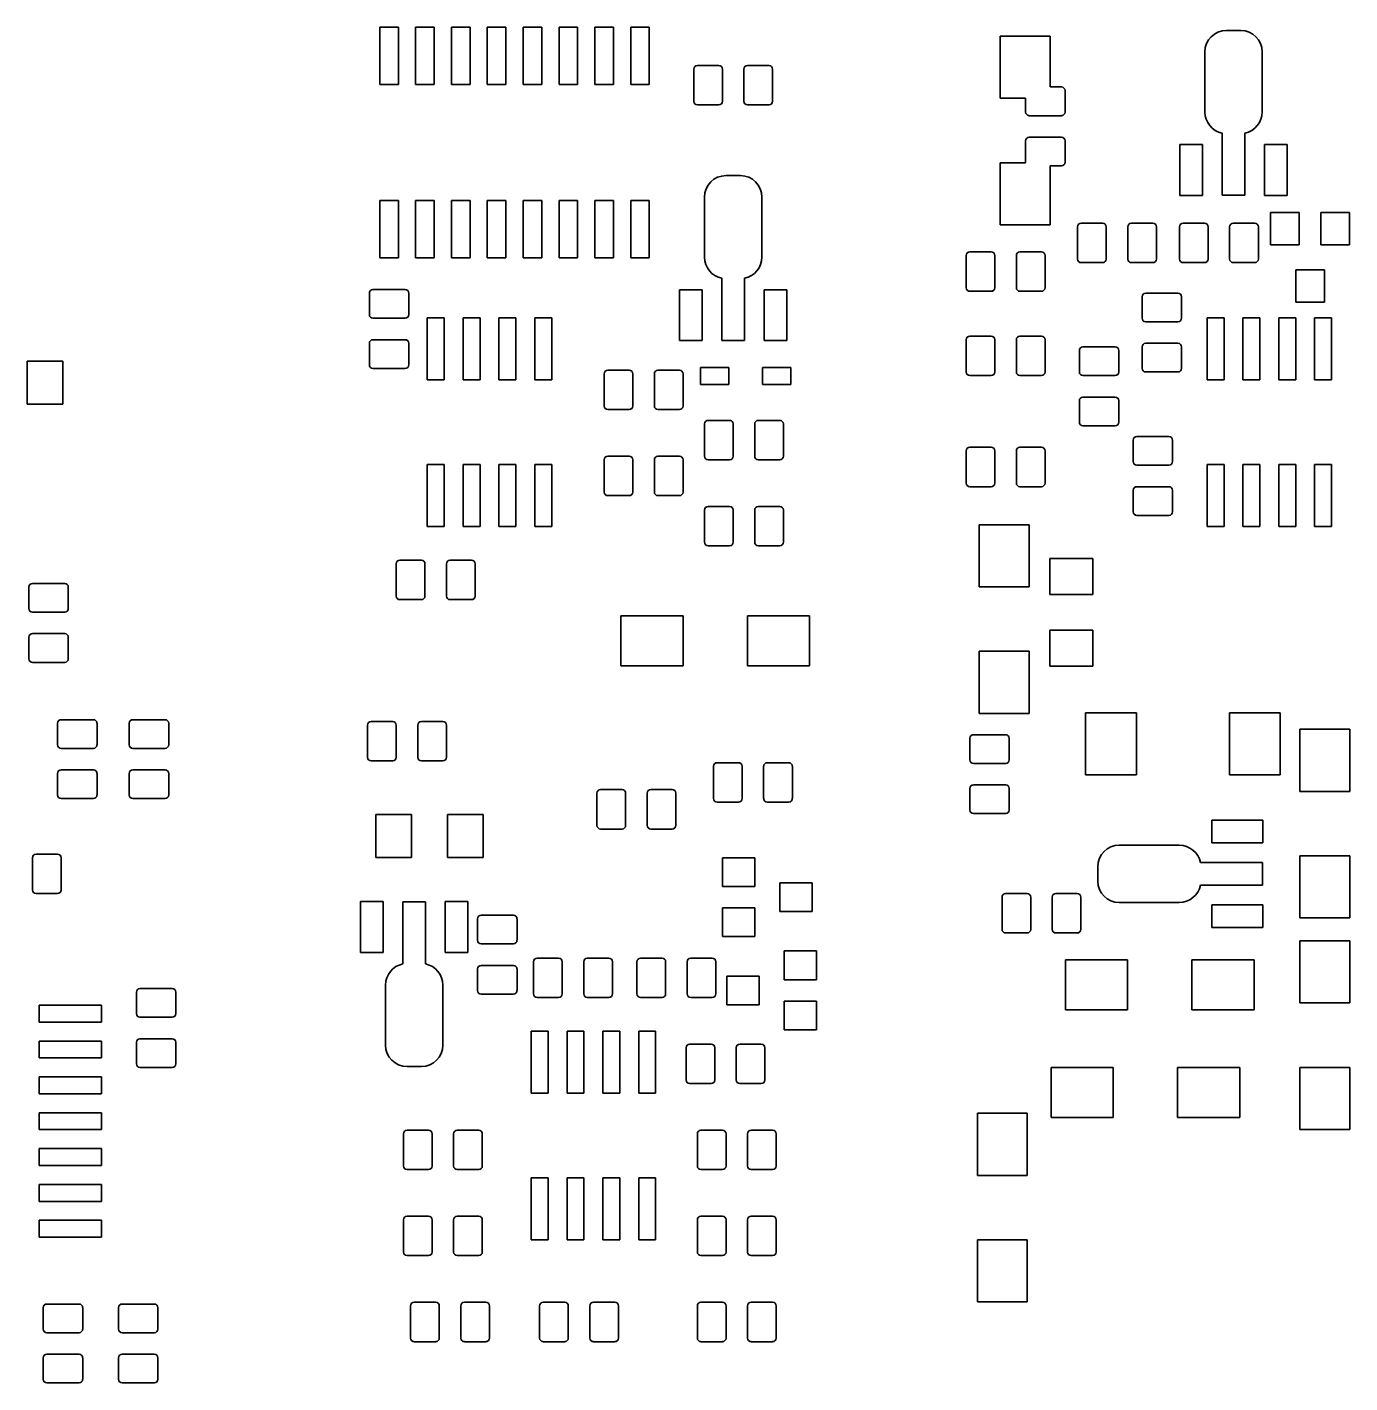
# Model space of a CAD drawing. Header units: millimetres. Extents: x -1 to 95, y 3 to 204.
# Drawn here: x 47.74 to 94.61, y 53.43 to 101.46 of the extents above; entities that cross this region are included whole.
import ezdxf

# ---------------------------------------------------------------- set-up
doc = ezdxf.new("R2010")
doc.units = ezdxf.units.MM

msp = doc.modelspace()

# ---------------------------------------------------------------- linework, layer by layer
at = {"color": 7, "linetype": 'Continuous', "lineweight": 35}
for p, q in [((60.897, 101.46), (60.237, 101.46)), ((60.237, 101.46), (60.237, 99.428)), ((60.897, 99.428), (60.897, 101.46)), ((62.167, 101.46), (61.507, 101.46)), ((61.507, 101.46), (61.507, 99.428)), ((62.167, 99.428), (62.167, 101.46)), ((63.437, 101.46), (62.777, 101.46)), ((62.777, 101.46), (62.777, 99.428)), ((63.437, 99.428), (63.437, 101.46)), ((64.707, 101.46), (64.047, 101.46)), ((64.047, 101.46), (64.047, 99.428)), ((64.707, 99.428), (64.707, 101.46)), ((65.977, 101.46), (65.317, 101.46)), ((65.317, 101.46), (65.317, 99.428)), ((65.977, 99.428), (65.977, 101.46)), ((67.247, 101.46), (66.587, 101.46)), ((66.587, 101.46), (66.587, 99.428)), ((67.247, 99.428), (67.247, 101.46)), ((68.517, 101.46), (67.857, 101.46)), ((67.857, 101.46), (67.857, 99.428)), ((68.517, 99.428), (68.517, 101.46)), ((69.787, 101.46), (69.127, 101.46)), ((69.127, 101.46), (69.127, 99.428)), ((69.787, 99.428), (69.787, 101.46)), ((83.985, 101.142), (82.215, 101.142)), ((82.215, 101.142), (82.215, 98.942)), ((83.985, 99.34), (83.985, 101.142)), ((90.742, 101.343), (90.234, 101.343)), ((89.472, 100.581), (89.472, 98.454)), ((91.504, 98.454), (91.504, 100.581)), ((71.362, 99.974), (71.362, 98.832)), ((72.251, 100.102), (71.489, 100.102)), ((72.378, 98.832), (72.378, 99.974)), ((73.14, 99.974), (73.14, 98.832)), ((74.029, 100.102), (73.267, 100.102)), ((74.156, 98.832), (74.156, 99.974)), ((60.237, 99.428), (60.897, 99.428)), ((61.507, 99.428), (62.167, 99.428)), ((62.777, 99.428), (63.437, 99.428)), ((64.047, 99.428), (64.707, 99.428)), ((65.317, 99.428), (65.977, 99.428)), ((66.587, 99.428), (67.247, 99.428)), ((67.857, 99.428), (68.517, 99.428)), ((69.127, 99.428), (69.787, 99.428)), ((84.391, 99.34), (83.985, 99.34)), ((84.519, 98.451), (84.519, 99.212)), ((71.489, 98.704), (72.251, 98.704)), ((73.267, 98.704), (74.029, 98.704)), ((82.215, 98.942), (83.121, 98.942)), ((83.121, 98.942), (83.121, 98.451)), ((83.249, 98.323), (84.391, 98.323)), ((84.391, 97.561), (83.249, 97.561)), ((90.088, 97.707), (90.088, 95.501)), ((90.888, 97.707), (90.888, 95.501)), ((83.121, 97.434), (83.121, 96.672)), ((84.519, 96.672), (84.519, 97.434)), ((89.388, 97.296), (88.588, 97.296)), ((88.588, 97.296), (88.588, 95.496)), ((89.388, 95.496), (89.388, 97.296)), ((92.386, 97.296), (91.587, 97.296)), ((91.587, 97.296), (91.587, 95.496)), ((92.386, 95.496), (92.386, 97.296)), ((83.122, 96.658), (82.215, 96.658)), ((82.215, 96.658), (82.215, 94.458)), ((83.985, 94.458), (83.985, 96.546)), ((83.985, 96.546), (84.391, 96.546)), ((73.013, 96.199), (72.505, 96.199)), ((60.897, 95.314), (60.237, 95.314)), ((60.237, 95.314), (60.237, 93.282)), ((60.897, 93.282), (60.897, 95.314)), ((62.167, 95.314), (61.507, 95.314)), ((61.507, 95.314), (61.507, 93.282)), ((62.167, 93.282), (62.167, 95.314)), ((63.437, 95.314), (62.777, 95.314)), ((62.777, 95.314), (62.777, 93.282)), ((63.437, 93.282), (63.437, 95.314)), ((64.707, 95.314), (64.047, 95.314)), ((64.047, 95.314), (64.047, 93.282)), ((64.707, 93.282), (64.707, 95.314)), ((65.977, 95.314), (65.317, 95.314)), ((65.317, 95.314), (65.317, 93.282)), ((65.977, 93.282), (65.977, 95.314)), ((67.247, 95.314), (66.587, 95.314)), ((66.587, 95.314), (66.587, 93.282)), ((67.247, 93.282), (67.247, 95.314)), ((68.517, 95.314), (67.857, 95.314)), ((67.857, 95.314), (67.857, 93.282)), ((68.517, 93.282), (68.517, 95.314)), ((69.787, 95.314), (69.127, 95.314)), ((69.127, 95.314), (69.127, 93.282)), ((69.787, 93.282), (69.787, 95.314)), ((71.743, 95.437), (71.743, 93.311)), ((73.775, 93.311), (73.775, 95.437)), ((88.588, 95.496), (89.388, 95.496)), ((90.088, 95.501), (90.888, 95.501)), ((91.587, 95.496), (92.386, 95.496)), ((92.819, 94.888), (91.803, 94.888)), ((91.803, 94.888), (91.803, 93.745)), ((92.819, 93.745), (92.819, 94.888)), ((94.597, 94.888), (93.581, 94.888)), ((93.581, 94.888), (93.581, 93.745)), ((94.597, 93.745), (94.597, 94.888)), ((82.215, 94.458), (83.985, 94.458)), ((84.963, 94.386), (84.963, 93.243)), ((85.852, 94.513), (85.09, 94.513)), ((85.979, 93.243), (85.979, 94.386)), ((86.741, 94.386), (86.741, 93.243)), ((87.63, 94.513), (86.868, 94.513)), ((87.757, 93.243), (87.757, 94.386)), ((88.573, 94.386), (88.573, 93.243)), ((89.462, 94.513), (88.7, 94.513)), ((89.589, 93.243), (89.589, 94.386)), ((90.351, 94.386), (90.351, 93.243)), ((91.24, 94.513), (90.478, 94.513)), ((91.367, 93.243), (91.367, 94.386)), ((91.803, 93.745), (92.819, 93.745)), ((93.581, 93.745), (94.597, 93.745)), ((60.237, 93.282), (60.897, 93.282)), ((61.507, 93.282), (62.167, 93.282)), ((62.777, 93.282), (63.437, 93.282)), ((64.047, 93.282), (64.707, 93.282)), ((65.317, 93.282), (65.977, 93.282)), ((66.587, 93.282), (67.247, 93.282)), ((67.857, 93.282), (68.517, 93.282)), ((69.127, 93.282), (69.787, 93.282)), ((81.014, 93.37), (81.014, 92.228)), ((81.903, 93.498), (81.141, 93.498)), ((82.03, 92.228), (82.03, 93.37)), ((82.792, 93.37), (82.792, 92.228)), ((83.681, 93.498), (82.919, 93.498)), ((83.808, 92.228), (83.808, 93.37)), ((85.09, 93.117), (85.852, 93.117)), ((86.868, 93.117), (87.63, 93.117)), ((88.7, 93.117), (89.462, 93.117)), ((90.478, 93.117), (91.24, 93.117)), ((93.708, 92.856), (92.692, 92.856)), ((92.692, 92.856), (92.692, 91.713)), ((93.708, 91.713), (93.708, 92.856)), ((72.359, 92.563), (72.359, 90.357)), ((73.159, 90.357), (73.159, 92.563)), ((59.868, 92.037), (59.868, 91.275)), ((61.138, 92.164), (59.995, 92.164)), ((61.266, 91.275), (61.266, 92.037)), ((71.66, 92.153), (70.86, 92.153)), ((70.86, 92.153), (70.86, 90.353)), ((71.66, 90.353), (71.66, 92.153)), ((74.658, 92.153), (73.858, 92.153)), ((73.858, 92.153), (73.858, 90.353)), ((74.658, 90.353), (74.658, 92.153)), ((81.141, 92.1), (81.903, 92.1)), ((82.919, 92.1), (83.681, 92.1)), ((87.249, 91.91), (87.249, 91.148)), ((88.519, 92.037), (87.376, 92.037)), ((88.646, 91.148), (88.646, 91.91)), ((92.692, 91.713), (93.708, 91.713)), ((59.995, 91.148), (61.138, 91.148)), ((62.518, 91.165), (61.918, 91.165)), ((61.918, 91.165), (61.918, 88.965)), ((62.518, 88.965), (62.518, 91.165)), ((63.788, 91.165), (63.188, 91.165)), ((63.188, 91.165), (63.188, 88.965)), ((63.788, 88.965), (63.788, 91.165)), ((65.058, 91.165), (64.458, 91.165)), ((64.458, 91.165), (64.458, 88.965)), ((65.058, 88.965), (65.058, 91.165)), ((66.328, 91.165), (65.728, 91.165)), ((65.728, 91.165), (65.728, 88.965)), ((66.328, 88.965), (66.328, 91.165)), ((87.376, 91.021), (88.519, 91.021)), ((90.153, 91.165), (89.552, 91.165)), ((89.552, 91.165), (89.552, 88.965)), ((90.153, 88.965), (90.153, 91.165)), ((91.422, 91.165), (90.823, 91.165)), ((90.823, 91.165), (90.823, 88.965)), ((91.422, 88.965), (91.422, 91.165)), ((92.692, 91.165), (92.093, 91.165)), ((92.093, 91.165), (92.093, 88.965)), ((92.692, 88.965), (92.692, 91.165)), ((93.963, 91.165), (93.362, 91.165)), ((93.362, 91.165), (93.362, 88.965)), ((93.963, 88.965), (93.963, 91.165)), ((61.138, 90.386), (59.995, 90.386)), ((70.86, 90.353), (71.66, 90.353)), ((72.359, 90.357), (73.159, 90.357)), ((73.858, 90.353), (74.658, 90.353)), ((81.014, 90.386), (81.014, 89.243)), ((81.903, 90.513), (81.141, 90.513)), ((82.03, 89.243), (82.03, 90.386)), ((82.792, 90.386), (82.792, 89.243)), ((83.681, 90.513), (82.919, 90.513)), ((83.808, 89.243), (83.808, 90.386)), ((59.868, 90.259), (59.868, 89.497)), ((61.266, 89.497), (61.266, 90.259)), ((85.026, 90.005), (85.026, 89.243)), ((86.296, 90.132), (85.153, 90.132)), ((86.424, 89.243), (86.424, 90.005)), ((87.249, 90.132), (87.249, 89.37)), ((88.519, 90.259), (87.376, 90.259)), ((88.646, 89.37), (88.646, 90.132)), ((49.01, 89.624), (47.74, 89.624)), ((47.74, 89.624), (47.74, 88.1)), ((49.01, 88.1), (49.01, 89.624)), ((59.995, 89.37), (61.138, 89.37)), ((72.6, 89.4), (71.6, 89.4)), ((71.6, 89.4), (71.6, 88.8)), ((72.6, 88.8), (72.6, 89.4)), ((74.8, 89.4), (73.8, 89.4)), ((73.8, 89.4), (73.8, 88.8)), ((74.8, 88.8), (74.8, 89.4)), ((61.918, 88.965), (62.518, 88.965)), ((63.188, 88.965), (63.788, 88.965)), ((64.458, 88.965), (65.058, 88.965)), ((65.728, 88.965), (66.328, 88.965)), ((68.187, 89.179), (68.187, 88.037)), ((69.076, 89.306), (68.314, 89.306)), ((69.203, 88.037), (69.203, 89.179)), ((69.965, 89.179), (69.965, 88.037)), ((70.854, 89.306), (70.092, 89.306)), ((70.981, 88.037), (70.981, 89.179)), ((81.141, 89.116), (81.903, 89.116)), ((82.919, 89.116), (83.681, 89.116)), ((85.153, 89.116), (86.296, 89.116)), ((87.376, 89.243), (88.519, 89.243)), ((89.552, 88.965), (90.153, 88.965)), ((90.823, 88.965), (91.422, 88.965)), ((92.093, 88.965), (92.692, 88.965)), ((93.362, 88.965), (93.963, 88.965)), ((71.6, 88.8), (72.6, 88.8)), ((73.8, 88.8), (74.8, 88.8)), ((47.74, 88.1), (49.01, 88.1)), ((68.314, 87.909), (69.076, 87.909)), ((70.092, 87.909), (70.854, 87.909)), ((85.026, 88.227), (85.026, 87.465)), ((86.296, 88.354), (85.153, 88.354)), ((86.424, 87.465), (86.424, 88.227)), ((72.632, 87.528), (71.87, 87.528)), ((74.41, 87.528), (73.648, 87.528)), ((71.743, 87.401), (71.743, 86.258)), ((72.759, 86.258), (72.759, 87.401)), ((73.521, 87.401), (73.521, 86.258)), ((74.537, 86.258), (74.537, 87.401)), ((85.153, 87.338), (86.296, 87.338)), ((88.201, 86.957), (87.058, 86.957)), ((81.903, 86.576), (81.141, 86.576)), ((83.681, 86.576), (82.919, 86.576)), ((86.931, 86.83), (86.931, 86.068)), ((88.329, 86.068), (88.329, 86.83)), ((68.187, 86.131), (68.187, 84.989)), ((69.076, 86.258), (68.314, 86.258)), ((69.203, 84.989), (69.203, 86.131)), ((69.965, 86.131), (69.965, 84.989)), ((70.854, 86.258), (70.092, 86.258)), ((70.981, 84.989), (70.981, 86.131)), ((71.87, 86.131), (72.632, 86.131)), ((73.648, 86.131), (74.41, 86.131)), ((81.014, 86.449), (81.014, 85.306)), ((82.03, 85.306), (82.03, 86.449)), ((82.792, 86.449), (82.792, 85.306)), ((83.808, 85.306), (83.808, 86.449)), ((62.518, 85.965), (61.918, 85.965)), ((61.918, 85.965), (61.918, 83.765)), ((62.518, 83.765), (62.518, 85.965)), ((63.788, 85.965), (63.188, 85.965)), ((63.188, 85.965), (63.188, 83.765)), ((63.788, 83.765), (63.788, 85.965)), ((65.058, 85.965), (64.458, 85.965)), ((64.458, 85.965), (64.458, 83.765)), ((65.058, 83.765), (65.058, 85.965)), ((66.328, 85.965), (65.728, 85.965)), ((65.728, 85.965), (65.728, 83.765)), ((66.328, 83.765), (66.328, 85.965)), ((87.058, 85.941), (88.201, 85.941)), ((90.153, 85.965), (89.552, 85.965)), ((89.552, 85.965), (89.552, 83.765)), ((90.153, 83.765), (90.153, 85.965)), ((91.422, 85.965), (90.823, 85.965)), ((90.823, 85.965), (90.823, 83.765)), ((91.422, 83.765), (91.422, 85.965)), ((92.692, 85.965), (92.093, 85.965)), ((92.093, 85.965), (92.093, 83.765)), ((92.692, 83.765), (92.692, 85.965)), ((93.963, 85.965), (93.362, 85.965)), ((93.362, 85.965), (93.362, 83.765)), ((93.963, 83.765), (93.963, 85.965)), ((81.141, 85.179), (81.903, 85.179)), ((82.919, 85.179), (83.681, 85.179)), ((86.931, 85.052), (86.931, 84.29)), ((88.201, 85.179), (87.058, 85.179)), ((88.329, 84.29), (88.329, 85.052)), ((68.314, 84.862), (69.076, 84.862)), ((70.092, 84.862), (70.854, 84.862)), ((71.743, 84.353), (71.743, 83.21)), ((72.632, 84.481), (71.87, 84.481)), ((72.759, 83.21), (72.759, 84.353)), ((73.521, 84.353), (73.521, 83.21)), ((74.41, 84.481), (73.648, 84.481)), ((74.537, 83.21), (74.537, 84.353)), ((87.058, 84.163), (88.201, 84.163)), ((61.918, 83.765), (62.518, 83.765)), ((63.188, 83.765), (63.788, 83.765)), ((64.458, 83.765), (65.058, 83.765)), ((65.728, 83.765), (66.328, 83.765)), ((83.25, 83.832), (81.48, 83.832)), ((81.48, 83.832), (81.48, 81.632)), ((83.25, 81.632), (83.25, 83.832)), ((89.552, 83.765), (90.153, 83.765)), ((90.823, 83.765), (91.422, 83.765)), ((92.093, 83.765), (92.692, 83.765)), ((93.362, 83.765), (93.963, 83.765)), ((71.87, 83.084), (72.632, 83.084)), ((73.648, 83.084), (74.41, 83.084)), ((85.507, 82.635), (83.983, 82.635)), ((83.983, 82.635), (83.983, 81.365)), ((85.507, 81.365), (85.507, 82.635)), ((60.821, 82.448), (60.821, 81.305)), ((61.71, 82.576), (60.948, 82.576)), ((61.837, 81.305), (61.837, 82.448)), ((62.599, 82.448), (62.599, 81.305)), ((63.488, 82.576), (62.726, 82.576)), ((63.615, 81.305), (63.615, 82.448)), ((49.073, 81.75), (47.931, 81.75)), ((47.803, 81.623), (47.803, 80.861)), ((49.2, 80.861), (49.2, 81.623)), ((60.948, 81.178), (61.71, 81.178)), ((62.726, 81.178), (63.488, 81.178)), ((81.48, 81.632), (83.25, 81.632)), ((83.983, 81.365), (85.507, 81.365)), ((47.931, 80.734), (49.073, 80.734)), ((70.982, 80.603), (68.782, 80.603)), ((68.782, 80.603), (68.782, 78.833)), ((70.982, 78.833), (70.982, 80.603)), ((75.466, 80.603), (73.266, 80.603)), ((73.266, 80.603), (73.266, 78.833)), ((75.466, 78.833), (75.466, 80.603)), ((47.803, 79.845), (47.803, 79.083)), ((49.073, 79.972), (47.931, 79.972)), ((49.2, 79.083), (49.2, 79.845)), ((85.507, 80.095), (83.983, 80.095)), ((83.983, 80.095), (83.983, 78.825)), ((85.507, 78.825), (85.507, 80.095)), ((83.25, 79.348), (81.48, 79.348)), ((81.48, 79.348), (81.48, 77.148)), ((83.25, 77.148), (83.25, 79.348)), ((47.931, 78.956), (49.073, 78.956)), ((68.782, 78.833), (70.982, 78.833)), ((73.266, 78.833), (75.466, 78.833)), ((83.983, 78.825), (85.507, 78.825)), ((50.089, 76.924), (48.947, 76.924)), ((52.629, 76.924), (51.486, 76.924)), ((60.694, 76.861), (59.932, 76.861)), ((62.472, 76.861), (61.71, 76.861)), ((81.48, 77.148), (83.25, 77.148)), ((87.044, 77.17), (85.244, 77.17)), ((85.244, 77.17), (85.244, 74.97)), ((87.044, 74.97), (87.044, 77.17)), ((92.144, 77.17), (90.344, 77.17)), ((90.344, 77.17), (90.344, 74.97)), ((92.144, 74.97), (92.144, 77.17)), ((48.819, 76.797), (48.819, 76.035)), ((50.217, 76.035), (50.217, 76.797)), ((51.359, 76.797), (51.359, 76.035)), ((52.757, 76.035), (52.757, 76.797)), ((59.805, 76.733), (59.805, 75.591)), ((60.821, 75.591), (60.821, 76.733)), ((61.583, 76.733), (61.583, 75.591)), ((62.599, 75.591), (62.599, 76.733)), ((82.414, 76.392), (81.271, 76.392)), ((94.611, 76.583), (92.841, 76.583)), ((92.841, 76.583), (92.841, 74.383)), ((94.611, 74.383), (94.611, 76.583)), ((48.947, 75.908), (50.089, 75.908)), ((51.486, 75.908), (52.629, 75.908)), ((81.144, 76.265), (81.144, 75.503)), ((82.541, 75.503), (82.541, 76.265)), ((59.932, 75.463), (60.694, 75.463)), ((61.71, 75.463), (62.472, 75.463)), ((48.819, 75.019), (48.819, 74.257)), ((50.089, 75.146), (48.947, 75.146)), ((50.217, 74.257), (50.217, 75.019)), ((51.359, 75.019), (51.359, 74.257)), ((52.629, 75.146), (51.486, 75.146)), ((52.757, 74.257), (52.757, 75.019)), ((72.061, 75.273), (72.061, 74.13)), ((72.949, 75.4), (72.188, 75.4)), ((73.076, 74.13), (73.076, 75.273)), ((73.838, 75.273), (73.838, 74.13)), ((74.727, 75.4), (73.966, 75.4)), ((74.855, 74.13), (74.855, 75.273)), ((81.271, 75.376), (82.414, 75.376)), ((85.244, 74.97), (87.044, 74.97)), ((90.344, 74.97), (92.144, 74.97)), ((81.144, 74.487), (81.144, 73.725)), ((82.414, 74.614), (81.271, 74.614)), ((82.541, 73.725), (82.541, 74.487)), ((48.947, 74.13), (50.089, 74.13)), ((51.486, 74.13), (52.629, 74.13)), ((67.933, 74.32), (67.933, 73.177)), ((68.822, 74.448), (68.06, 74.448)), ((68.949, 73.177), (68.949, 74.32)), ((69.711, 74.32), (69.711, 73.177)), ((70.6, 74.448), (69.838, 74.448)), ((70.727, 73.177), (70.727, 74.32)), ((72.188, 74.003), (72.949, 74.003)), ((73.966, 74.003), (74.727, 74.003)), ((92.841, 74.383), (94.611, 74.383)), ((61.365, 73.562), (60.095, 73.562)), ((60.095, 73.562), (60.095, 72.038)), ((61.365, 72.038), (61.365, 73.562)), ((63.905, 73.562), (62.635, 73.562)), ((62.635, 73.562), (62.635, 72.038)), ((63.905, 72.038), (63.905, 73.562)), ((81.271, 73.598), (82.414, 73.598)), ((68.06, 73.05), (68.822, 73.05)), ((69.838, 73.05), (70.6, 73.05)), ((91.525, 73.362), (89.725, 73.362)), ((89.725, 73.362), (89.725, 72.562)), ((91.525, 72.562), (91.525, 73.362)), ((89.725, 72.562), (91.525, 72.562)), ((48.819, 72.162), (48.057, 72.162)), ((88.567, 72.479), (86.441, 72.479)), ((94.611, 72.099), (92.841, 72.099)), ((92.841, 72.099), (92.841, 69.899)), ((94.611, 69.899), (94.611, 72.099)), ((47.931, 72.034), (47.931, 70.891)), ((48.947, 70.891), (48.947, 72.034)), ((60.095, 72.038), (61.365, 72.038)), ((62.635, 72.038), (63.905, 72.038)), ((73.521, 72.034), (72.378, 72.034)), ((72.378, 72.034), (72.378, 71.019)), ((73.521, 71.019), (73.521, 72.034)), ((85.678, 71.717), (85.678, 71.209)), ((91.52, 71.863), (89.314, 71.863)), ((91.52, 71.063), (91.52, 71.863)), ((74.41, 71.145), (74.41, 70.129)), ((75.553, 71.145), (74.41, 71.145)), ((75.553, 70.129), (75.553, 71.145)), ((48.057, 70.764), (48.819, 70.764)), ((72.378, 71.019), (73.521, 71.019)), ((82.284, 70.637), (82.284, 69.495)), ((83.173, 70.764), (82.411, 70.764)), ((83.3, 69.495), (83.3, 70.637)), ((84.062, 70.637), (84.062, 69.495)), ((84.951, 70.764), (84.189, 70.764)), ((85.078, 69.495), (85.078, 70.637)), ((89.314, 71.063), (91.52, 71.063)), ((60.357, 70.48), (59.557, 70.48)), ((59.557, 70.48), (59.557, 68.68)), ((60.357, 68.68), (60.357, 70.48)), ((61.856, 70.476), (61.056, 70.476)), ((61.056, 70.476), (61.056, 68.27)), ((61.856, 68.27), (61.856, 70.476)), ((63.355, 70.48), (62.555, 70.48)), ((62.555, 70.48), (62.555, 68.68)), ((63.355, 68.68), (63.355, 70.48)), ((72.378, 70.257), (72.378, 69.24)), ((73.521, 70.257), (72.378, 70.257)), ((73.521, 69.24), (73.521, 70.257)), ((74.41, 70.129), (75.553, 70.129)), ((86.441, 70.447), (88.567, 70.447)), ((91.525, 70.364), (89.725, 70.364)), ((89.725, 70.364), (89.725, 69.564)), ((91.525, 69.564), (91.525, 70.364)), ((63.702, 69.87), (63.702, 69.108)), ((64.971, 69.997), (63.828, 69.997)), ((65.099, 69.108), (65.099, 69.87)), ((92.841, 69.899), (94.611, 69.899)), ((72.378, 69.24), (73.521, 69.24)), ((82.411, 69.368), (83.173, 69.368)), ((84.189, 69.368), (84.951, 69.368)), ((89.725, 69.564), (91.525, 69.564)), ((63.828, 68.981), (64.971, 68.981)), ((75.71, 68.73), (74.567, 68.73)), ((74.567, 68.73), (74.567, 67.713)), ((75.71, 67.713), (75.71, 68.73)), ((94.611, 69.09), (92.841, 69.09)), ((92.841, 69.09), (92.841, 66.89)), ((94.611, 66.89), (94.611, 69.09)), ((59.557, 68.68), (60.357, 68.68)), ((62.555, 68.68), (63.355, 68.68)), ((64.971, 68.219), (63.828, 68.219)), ((65.685, 68.351), (65.685, 67.209)), ((66.574, 68.478), (65.812, 68.478)), ((66.701, 67.209), (66.701, 68.351)), ((67.463, 68.351), (67.463, 67.209)), ((68.352, 68.478), (67.59, 68.478)), ((68.479, 67.209), (68.479, 68.351)), ((69.349, 68.351), (69.349, 67.209)), ((70.238, 68.478), (69.476, 68.478)), ((70.365, 67.209), (70.365, 68.351)), ((71.127, 68.351), (71.127, 67.209)), ((72.016, 68.478), (71.254, 68.478)), ((72.143, 67.209), (72.143, 68.351)), ((84.53, 68.411), (84.53, 66.641)), ((86.73, 68.411), (84.53, 68.411)), ((86.73, 66.641), (86.73, 68.411)), ((89.014, 68.411), (89.014, 66.641)), ((91.214, 68.411), (89.014, 68.411)), ((91.214, 66.641), (91.214, 68.411)), ((63.702, 68.092), (63.702, 67.33)), ((65.099, 67.33), (65.099, 68.092)), ((73.678, 67.841), (72.535, 67.841)), ((72.535, 67.841), (72.535, 66.825)), ((73.678, 66.825), (73.678, 67.841)), ((51.614, 67.272), (51.614, 66.51)), ((52.883, 67.399), (51.74, 67.399)), ((53.011, 66.51), (53.011, 67.272)), ((60.44, 67.522), (60.44, 65.396)), ((62.472, 65.396), (62.472, 67.522)), ((74.567, 67.713), (75.71, 67.713)), ((48.17, 66.81), (48.17, 66.21)), ((50.37, 66.81), (48.17, 66.81)), ((50.37, 66.21), (50.37, 66.81)), ((63.828, 67.203), (64.971, 67.203)), ((65.812, 67.082), (66.574, 67.082)), ((67.59, 67.082), (68.352, 67.082)), ((69.476, 67.082), (70.238, 67.082)), ((71.254, 67.082), (72.016, 67.082)), ((72.535, 66.825), (73.678, 66.825)), ((74.567, 66.951), (74.567, 65.936)), ((75.71, 66.951), (74.567, 66.951)), ((75.71, 65.936), (75.71, 66.951)), ((92.841, 66.89), (94.611, 66.89)), ((51.74, 66.383), (52.883, 66.383)), ((84.53, 66.641), (86.73, 66.641)), ((89.014, 66.641), (91.214, 66.641)), ((48.17, 66.21), (50.37, 66.21)), ((66.201, 65.892), (65.601, 65.892)), ((65.601, 65.892), (65.601, 63.692)), ((66.201, 63.692), (66.201, 65.892)), ((67.471, 65.892), (66.871, 65.892)), ((66.871, 65.892), (66.871, 63.692)), ((67.471, 63.692), (67.471, 65.892)), ((68.741, 65.892), (68.141, 65.892)), ((68.141, 65.892), (68.141, 63.692)), ((68.741, 63.692), (68.741, 65.892)), ((70.011, 65.892), (69.411, 65.892)), ((69.411, 65.892), (69.411, 63.692)), ((70.011, 63.692), (70.011, 65.892)), ((74.567, 65.936), (75.71, 65.936)), ((48.17, 65.54), (48.17, 64.94)), ((50.37, 65.54), (48.17, 65.54)), ((50.37, 64.94), (50.37, 65.54)), ((51.614, 65.494), (51.614, 64.732)), ((52.883, 65.621), (51.74, 65.621)), ((53.011, 64.732), (53.011, 65.494)), ((71.978, 65.43), (71.216, 65.43)), ((73.756, 65.43), (72.994, 65.43)), ((48.17, 64.94), (50.37, 64.94)), ((71.089, 65.303), (71.089, 64.16)), ((72.105, 64.16), (72.105, 65.303)), ((72.867, 65.303), (72.867, 64.16)), ((73.883, 64.16), (73.883, 65.303)), ((51.74, 64.605), (52.883, 64.605)), ((61.202, 64.634), (61.71, 64.634)), ((84.022, 64.601), (84.022, 62.831)), ((86.222, 64.601), (84.022, 64.601)), ((86.222, 62.831), (86.222, 64.601)), ((88.506, 64.601), (88.506, 62.831)), ((90.706, 64.601), (88.506, 64.601)), ((90.706, 62.831), (90.706, 64.601)), ((94.611, 64.606), (92.841, 64.606)), ((92.841, 64.606), (92.841, 62.406)), ((94.611, 62.406), (94.611, 64.606)), ((48.17, 64.27), (48.17, 63.67)), ((50.37, 64.27), (48.17, 64.27)), ((50.37, 63.67), (50.37, 64.27)), ((71.216, 64.034), (71.978, 64.034)), ((72.994, 64.034), (73.756, 64.034)), ((48.17, 63.67), (50.37, 63.67)), ((65.601, 63.692), (66.201, 63.692)), ((66.871, 63.692), (67.471, 63.692)), ((68.141, 63.692), (68.741, 63.692)), ((69.411, 63.692), (70.011, 63.692)), ((48.17, 63), (48.17, 62.4)), ((50.37, 63), (48.17, 63)), ((50.37, 62.4), (50.37, 63)), ((83.181, 62.982), (81.411, 62.982)), ((81.411, 62.982), (81.411, 60.782)), ((83.181, 60.782), (83.181, 62.982)), ((84.022, 62.831), (86.222, 62.831)), ((88.506, 62.831), (90.706, 62.831)), ((48.17, 62.4), (50.37, 62.4)), ((61.075, 62.255), (61.075, 61.112)), ((61.964, 62.383), (61.202, 62.383)), ((62.091, 61.112), (62.091, 62.255)), ((62.853, 62.255), (62.853, 61.112)), ((63.742, 62.383), (62.98, 62.383)), ((63.869, 61.112), (63.869, 62.255)), ((71.489, 62.255), (71.489, 61.112)), ((72.378, 62.383), (71.616, 62.383)), ((72.505, 61.112), (72.505, 62.255)), ((73.267, 62.255), (73.267, 61.112)), ((74.156, 62.383), (73.394, 62.383)), ((74.283, 61.112), (74.283, 62.255)), ((92.841, 62.406), (94.611, 62.406)), ((48.17, 61.73), (48.17, 61.13)), ((50.37, 61.73), (48.17, 61.73)), ((50.37, 61.13), (50.37, 61.73)), ((48.17, 61.13), (50.37, 61.13)), ((61.202, 60.986), (61.964, 60.986)), ((62.98, 60.986), (63.742, 60.986)), ((66.201, 60.692), (65.601, 60.692)), ((65.601, 60.692), (65.601, 58.492)), ((66.201, 58.492), (66.201, 60.692)), ((67.471, 60.692), (66.871, 60.692)), ((66.871, 60.692), (66.871, 58.492)), ((67.471, 58.492), (67.471, 60.692)), ((68.741, 60.692), (68.141, 60.692)), ((68.141, 60.692), (68.141, 58.492)), ((68.741, 58.492), (68.741, 60.692)), ((70.011, 60.692), (69.411, 60.692)), ((69.411, 60.692), (69.411, 58.492)), ((70.011, 58.492), (70.011, 60.692)), ((71.616, 60.986), (72.378, 60.986)), ((73.394, 60.986), (74.156, 60.986)), ((81.411, 60.782), (83.181, 60.782)), ((48.17, 60.46), (48.17, 59.86)), ((50.37, 60.46), (48.17, 60.46)), ((50.37, 59.86), (50.37, 60.46)), ((48.17, 59.86), (50.37, 59.86)), ((48.17, 59.19), (48.17, 58.59)), ((50.37, 59.19), (48.17, 59.19)), ((50.37, 58.59), (50.37, 59.19)), ((61.075, 59.207), (61.075, 58.065)), ((61.964, 59.334), (61.202, 59.334)), ((62.091, 58.065), (62.091, 59.207)), ((62.853, 59.207), (62.853, 58.065)), ((63.742, 59.334), (62.98, 59.334)), ((63.869, 58.065), (63.869, 59.207)), ((71.489, 59.207), (71.489, 58.065)), ((72.378, 59.334), (71.616, 59.334)), ((72.505, 58.065), (72.505, 59.207)), ((73.267, 59.207), (73.267, 58.065)), ((74.156, 59.334), (73.394, 59.334)), ((74.283, 58.065), (74.283, 59.207)), ((48.17, 58.59), (50.37, 58.59)), ((65.601, 58.492), (66.201, 58.492)), ((66.871, 58.492), (67.471, 58.492)), ((68.141, 58.492), (68.741, 58.492)), ((69.411, 58.492), (70.011, 58.492)), ((83.181, 58.498), (81.411, 58.498)), ((81.411, 58.498), (81.411, 56.298)), ((83.181, 56.298), (83.181, 58.498)), ((61.202, 57.938), (61.964, 57.938)), ((62.98, 57.938), (63.742, 57.938)), ((71.616, 57.938), (72.378, 57.938)), ((73.394, 57.938), (74.156, 57.938)), ((49.581, 56.223), (48.438, 56.223)), ((52.248, 56.223), (51.105, 56.223)), ((62.218, 56.286), (61.456, 56.286)), ((63.996, 56.286), (63.234, 56.286)), ((66.79, 56.286), (66.028, 56.286)), ((68.568, 56.286), (67.806, 56.286)), ((72.378, 56.286), (71.616, 56.286)), ((74.156, 56.286), (73.394, 56.286)), ((81.411, 56.298), (83.181, 56.298)), ((48.312, 56.096), (48.312, 55.334)), ((49.709, 55.334), (49.709, 56.096)), ((50.978, 56.096), (50.978, 55.334)), ((52.376, 55.334), (52.376, 56.096)), ((61.329, 56.159), (61.329, 55.017)), ((62.345, 55.017), (62.345, 56.159)), ((63.107, 56.159), (63.107, 55.017)), ((64.123, 55.017), (64.123, 56.159)), ((65.901, 56.159), (65.901, 55.017)), ((66.917, 55.017), (66.917, 56.159)), ((67.679, 56.159), (67.679, 55.017)), ((68.695, 55.017), (68.695, 56.159)), ((71.489, 56.159), (71.489, 55.017)), ((72.505, 55.017), (72.505, 56.159)), ((73.267, 56.159), (73.267, 55.017)), ((74.283, 55.017), (74.283, 56.159)), ((48.438, 55.207), (49.581, 55.207)), ((51.105, 55.207), (52.248, 55.207)), ((61.456, 54.889), (62.218, 54.889)), ((63.234, 54.889), (63.996, 54.889)), ((66.028, 54.889), (66.79, 54.889)), ((67.806, 54.889), (68.568, 54.889)), ((71.616, 54.889), (72.378, 54.889)), ((73.394, 54.889), (74.156, 54.889)), ((48.312, 54.318), (48.312, 53.556)), ((49.581, 54.445), (48.438, 54.445)), ((49.709, 53.556), (49.709, 54.318)), ((50.978, 54.318), (50.978, 53.556)), ((52.248, 54.445), (51.105, 54.445)), ((52.376, 53.556), (52.376, 54.318)), ((48.438, 53.429), (49.581, 53.429)), ((51.105, 53.429), (52.248, 53.429))]:
    msp.add_line(p, q, dxfattribs=at)
for centre, radius, start, end in [((90.234, 100.58), 0.762, 90.0013, 179.9987), ((90.741, 100.58), 0.762, 0.0013, 89.9987), ((71.489, 99.974), 0.127, 90.0013, 179.9987), ((72.251, 99.974), 0.127, 0.0013, 89.9987), ((73.267, 99.974), 0.127, 90.0013, 179.9987), ((74.029, 99.974), 0.127, 0.0013, 89.9987), ((84.391, 99.212), 0.127, 0.0013, 89.9987), ((71.489, 98.832), 0.127, 180.0013, 269.9987), ((72.251, 98.832), 0.127, 270.0013, 0), ((73.267, 98.832), 0.127, 180.0013, 269.9987), ((74.029, 98.832), 0.127, 270.0013, 0), ((83.249, 98.451), 0.127, 180.0013, 270), ((84.391, 98.451), 0.127, 270.0013, 359.9987), ((90.234, 98.455), 0.762, 180.0013, 258.9527), ((90.741, 98.455), 0.762, 281.0473, 359.9987), ((83.249, 97.434), 0.127, 90.0013, 179.9987), ((84.391, 97.434), 0.127, 0.0013, 89.9987), ((83.249, 96.672), 0.127, 180.0013, 186.5571), ((84.391, 96.672), 0.127, 270.0013, 359.9987), ((72.505, 95.437), 0.762, 90.0013, 179.9987), ((73.013, 95.437), 0.762, 0.0013, 89.9987), ((85.09, 94.386), 0.127, 90.0013, 180), ((85.852, 94.386), 0.127, 0.0013, 89.9987), ((86.868, 94.386), 0.127, 90.0013, 180), ((87.63, 94.386), 0.127, 0.0013, 89.9987), ((88.7, 94.386), 0.127, 90.0013, 180), ((89.462, 94.386), 0.127, 0.0013, 89.9987), ((90.478, 94.386), 0.127, 90.0013, 180), ((91.24, 94.386), 0.127, 0.0013, 89.9987), ((72.505, 93.311), 0.762, 180.0013, 258.9527), ((73.013, 93.311), 0.762, 281.0473, 359.9987), ((81.141, 93.37), 0.127, 90.0013, 179.9987), ((81.903, 93.37), 0.127, 0.0013, 89.9987), ((82.919, 93.37), 0.127, 90.0013, 179.9987), ((83.681, 93.37), 0.127, 0.0013, 89.9987), ((85.09, 93.243), 0.127, 180.0013, 269.9987), ((85.852, 93.243), 0.127, 270.0013, 359.9987), ((86.868, 93.243), 0.127, 180.0013, 269.9987), ((87.63, 93.243), 0.127, 270.0013, 359.9987), ((88.7, 93.243), 0.127, 180.0013, 269.9987), ((89.462, 93.243), 0.127, 270.0013, 359.9987), ((90.478, 93.243), 0.127, 180.0013, 269.9987), ((91.24, 93.243), 0.127, 270.0013, 359.9987), ((81.141, 92.228), 0.127, 180.0013, 269.9987), ((81.903, 92.228), 0.127, 270.0013, 0), ((82.919, 92.228), 0.127, 180.0013, 269.9987), ((83.681, 92.228), 0.127, 270.0013, 0), ((59.995, 92.037), 0.127, 90.0013, 179.9987), ((61.138, 92.037), 0.127, 0.0013, 89.9987), ((87.376, 91.91), 0.127, 90.0013, 179.9987), ((88.519, 91.91), 0.127, 0.0013, 89.9987), ((59.995, 91.275), 0.127, 180.0013, 270), ((61.138, 91.275), 0.127, 270.0013, 359.9987), ((87.376, 91.148), 0.127, 180.0013, 270), ((88.519, 91.148), 0.127, 270.0013, 359.9987), ((59.995, 90.259), 0.127, 90.0013, 179.9987), ((61.138, 90.259), 0.127, 0.0013, 89.9987), ((81.141, 90.386), 0.127, 90.0013, 179.9987), ((81.903, 90.386), 0.127, 0.0013, 89.9987), ((82.919, 90.386), 0.127, 90.0013, 179.9987), ((83.681, 90.386), 0.127, 0.0013, 89.9987), ((85.153, 90.005), 0.127, 90.0013, 179.9987), ((86.296, 90.005), 0.127, 0.0013, 89.9987), ((87.376, 90.132), 0.127, 90.0013, 179.9987), ((88.519, 90.132), 0.127, 0.0013, 89.9987), ((59.995, 89.497), 0.127, 180.0013, 270), ((61.138, 89.497), 0.127, 270.0013, 359.9987), ((87.376, 89.37), 0.127, 180.0013, 270), ((88.519, 89.37), 0.127, 270.0013, 359.9987), ((68.314, 89.179), 0.127, 90.0013, 180), ((69.076, 89.179), 0.127, 0.0013, 89.9987), ((70.092, 89.179), 0.127, 90.0013, 180), ((70.854, 89.179), 0.127, 0.0013, 89.9987), ((81.141, 89.243), 0.127, 180.0013, 269.9987), ((81.903, 89.243), 0.127, 270.0013, 0), ((82.919, 89.243), 0.127, 180.0013, 269.9987), ((83.681, 89.243), 0.127, 270.0013, 0), ((85.153, 89.243), 0.127, 180.0013, 270), ((86.296, 89.243), 0.127, 270.0013, 359.9987), ((68.314, 88.037), 0.127, 180.0013, 269.9987), ((69.076, 88.037), 0.127, 270.0013, 359.9987), ((70.092, 88.037), 0.127, 180.0013, 269.9987), ((70.854, 88.037), 0.127, 270.0013, 359.9987), ((85.153, 88.227), 0.127, 90.0013, 179.9987), ((86.296, 88.227), 0.127, 0.0013, 89.9987), ((71.87, 87.401), 0.127, 90.0013, 180), ((72.632, 87.401), 0.127, 0.0013, 89.9987), ((73.648, 87.401), 0.127, 90.0013, 180), ((74.41, 87.401), 0.127, 0.0013, 89.9987), ((85.153, 87.465), 0.127, 180.0013, 270), ((86.296, 87.465), 0.127, 270.0013, 359.9987), ((87.058, 86.83), 0.127, 90.0013, 179.9987), ((88.201, 86.83), 0.127, 0.0013, 90), ((81.141, 86.449), 0.127, 90.0013, 179.9987), ((81.903, 86.449), 0.127, 0.0013, 89.9987), ((82.919, 86.449), 0.127, 90.0013, 179.9987), ((83.681, 86.449), 0.127, 0.0013, 89.9987), ((68.314, 86.131), 0.127, 90.0013, 179.9987), ((69.076, 86.131), 0.127, 0.0013, 89.9987), ((70.092, 86.131), 0.127, 90.0013, 179.9987), ((70.854, 86.131), 0.127, 0.0013, 89.9987), ((71.87, 86.258), 0.127, 180.0013, 269.9987), ((72.632, 86.258), 0.127, 270.0013, 359.9987), ((73.648, 86.258), 0.127, 180.0013, 269.9987), ((74.41, 86.258), 0.127, 270.0013, 359.9987), ((87.058, 86.068), 0.127, 180.0013, 269.9987), ((88.201, 86.068), 0.127, 270.0013, 359.9987), ((81.141, 85.306), 0.127, 180.0013, 269.9987), ((81.903, 85.306), 0.127, 270.0013, 0), ((82.919, 85.306), 0.127, 180.0013, 269.9987), ((83.681, 85.306), 0.127, 270.0013, 0), ((87.058, 85.052), 0.127, 90.0013, 179.9987), ((88.201, 85.052), 0.127, 0.0013, 90), ((68.314, 84.989), 0.127, 180.0013, 269.9987), ((69.076, 84.989), 0.127, 270.0013, 0), ((70.092, 84.989), 0.127, 180.0013, 269.9987), ((70.854, 84.989), 0.127, 270.0013, 0), ((71.87, 84.353), 0.127, 90.0013, 179.9987), ((72.632, 84.353), 0.127, 0.0013, 89.9987), ((73.648, 84.353), 0.127, 90.0013, 179.9987), ((74.41, 84.353), 0.127, 0.0013, 89.9987), ((87.058, 84.29), 0.127, 180.0013, 269.9987), ((88.201, 84.29), 0.127, 270.0013, 359.9987), ((71.87, 83.21), 0.127, 180.0013, 269.9987), ((72.632, 83.21), 0.127, 270.0013, 0), ((73.648, 83.21), 0.127, 180.0013, 269.9987), ((74.41, 83.21), 0.127, 270.0013, 0), ((60.948, 82.448), 0.127, 90.0013, 180), ((61.71, 82.448), 0.127, 0.0013, 89.9987), ((62.726, 82.448), 0.127, 90.0013, 180), ((63.488, 82.448), 0.127, 0.0013, 89.9987), ((47.931, 81.623), 0.127, 90.0013, 179.9987), ((49.073, 81.623), 0.127, 0.0013, 90), ((60.948, 81.305), 0.127, 180.0013, 269.9987), ((61.71, 81.305), 0.127, 270.0013, 359.9987), ((62.726, 81.305), 0.127, 180.0013, 269.9987), ((63.488, 81.305), 0.127, 270.0013, 359.9987), ((47.931, 80.861), 0.127, 180.0013, 269.9987), ((49.073, 80.861), 0.127, 270.0013, 359.9987), ((47.931, 79.845), 0.127, 90.0013, 179.9987), ((49.073, 79.845), 0.127, 0.0013, 90), ((47.931, 79.083), 0.127, 180.0013, 269.9987), ((49.073, 79.083), 0.127, 270.0013, 359.9987), ((48.947, 76.797), 0.127, 90.0013, 179.9987), ((50.089, 76.797), 0.127, 0.0013, 89.9987), ((51.486, 76.797), 0.127, 90.0013, 179.9987), ((52.629, 76.797), 0.127, 0.0013, 89.9987), ((59.932, 76.733), 0.127, 90.0013, 179.9987), ((60.694, 76.733), 0.127, 0.0013, 89.9987), ((61.71, 76.733), 0.127, 90.0013, 179.9987), ((62.472, 76.733), 0.127, 0.0013, 89.9987), ((81.271, 76.265), 0.127, 90.0013, 179.9987), ((82.414, 76.265), 0.127, 0.0013, 89.9987), ((48.947, 76.035), 0.127, 180.0013, 270), ((50.089, 76.035), 0.127, 270.0013, 359.9987), ((51.486, 76.035), 0.127, 180.0013, 270), ((52.629, 76.035), 0.127, 270.0013, 359.9987), ((59.932, 75.591), 0.127, 180.0013, 269.9987), ((60.694, 75.591), 0.127, 270.0013, 0), ((61.71, 75.591), 0.127, 180.0013, 269.9987), ((62.472, 75.591), 0.127, 270.0013, 0), ((81.271, 75.503), 0.127, 180.0013, 270), ((82.414, 75.503), 0.127, 270.0013, 359.9987), ((48.947, 75.019), 0.127, 90.0013, 179.9987), ((50.089, 75.019), 0.127, 0.0013, 89.9987), ((51.486, 75.019), 0.127, 90.0013, 179.9987), ((52.629, 75.019), 0.127, 0.0013, 89.9987), ((72.188, 75.273), 0.127, 90.0013, 179.9987), ((72.949, 75.273), 0.127, 0.0013, 89.9987), ((73.966, 75.273), 0.127, 90.0013, 179.9987), ((74.727, 75.273), 0.127, 0.0013, 89.9987), ((81.271, 74.487), 0.127, 90.0013, 179.9987), ((82.414, 74.487), 0.127, 0.0013, 89.9987), ((48.947, 74.257), 0.127, 180.0013, 270), ((50.089, 74.257), 0.127, 270.0013, 359.9987), ((51.486, 74.257), 0.127, 180.0013, 270), ((52.629, 74.257), 0.127, 270.0013, 359.9987), ((68.06, 74.32), 0.127, 90.0013, 180), ((68.822, 74.32), 0.127, 0.0013, 89.9987), ((69.838, 74.32), 0.127, 90.0013, 180), ((70.6, 74.32), 0.127, 0.0013, 89.9987), ((72.188, 74.13), 0.127, 180.0013, 269.9987), ((72.949, 74.13), 0.127, 270.0013, 0), ((73.966, 74.13), 0.127, 180.0013, 269.9987), ((74.727, 74.13), 0.127, 270.0013, 0), ((81.271, 73.725), 0.127, 180.0013, 270), ((82.414, 73.725), 0.127, 270.0013, 359.9987), ((68.06, 73.177), 0.127, 180.0013, 269.9987), ((68.822, 73.177), 0.127, 270.0013, 359.9987), ((69.838, 73.177), 0.127, 180.0013, 269.9987), ((70.6, 73.177), 0.127, 270.0013, 359.9987), ((48.057, 72.034), 0.127, 90.0013, 180), ((48.819, 72.034), 0.127, 0.0013, 89.9987), ((86.441, 71.717), 0.762, 90.0013, 179.9987), ((88.566, 71.717), 0.762, 11.0473, 89.9987), ((86.441, 71.209), 0.762, 180.0013, 269.9987), ((48.057, 70.891), 0.127, 180.0013, 269.9987), ((48.819, 70.891), 0.127, 270.0013, 359.9987), ((82.411, 70.637), 0.127, 90.0013, 179.9987), ((83.173, 70.637), 0.127, 0.0013, 89.9987), ((84.189, 70.637), 0.127, 90.0013, 179.9987), ((84.951, 70.637), 0.127, 0.0013, 89.9987), ((88.566, 71.209), 0.762, 270.0013, 348.9527), ((63.828, 69.87), 0.127, 90.0013, 179.9987), ((64.971, 69.87), 0.127, 0.0013, 90), ((82.411, 69.495), 0.127, 180.0013, 269.9987), ((83.173, 69.495), 0.127, 270.0013, 0), ((84.189, 69.495), 0.127, 180.0013, 269.9987), ((84.951, 69.495), 0.127, 270.0013, 0), ((63.828, 69.108), 0.127, 180.0013, 269.9987), ((64.971, 69.108), 0.127, 270.0013, 359.9987), ((61.202, 67.522), 0.762, 101.0473, 179.9987), ((61.71, 67.522), 0.762, 0.0013, 78.9527), ((63.828, 68.092), 0.127, 90.0013, 179.9987), ((64.971, 68.092), 0.127, 0.0013, 90), ((65.812, 68.351), 0.127, 90.0013, 180), ((66.574, 68.351), 0.127, 0.0013, 89.9987), ((67.59, 68.351), 0.127, 90.0013, 180), ((68.352, 68.351), 0.127, 0.0013, 89.9987), ((69.476, 68.351), 0.127, 90.0013, 179.9987), ((70.238, 68.351), 0.127, 0.0013, 89.9987), ((71.254, 68.351), 0.127, 90.0013, 179.9987), ((72.016, 68.351), 0.127, 0.0013, 89.9987), ((51.74, 67.272), 0.127, 90.0013, 179.9987), ((52.883, 67.272), 0.127, 0.0013, 89.9987), ((63.828, 67.33), 0.127, 180.0013, 269.9987), ((64.971, 67.33), 0.127, 270.0013, 359.9987), ((65.812, 67.209), 0.127, 180.0013, 269.9987), ((66.574, 67.209), 0.127, 270.0013, 359.9987), ((67.59, 67.209), 0.127, 180.0013, 269.9987), ((68.352, 67.209), 0.127, 270.0013, 359.9987), ((69.476, 67.209), 0.127, 180.0013, 269.9987), ((70.238, 67.209), 0.127, 270.0013, 0), ((71.254, 67.209), 0.127, 180.0013, 269.9987), ((72.016, 67.209), 0.127, 270.0013, 0), ((51.74, 66.51), 0.127, 180.0013, 270), ((52.883, 66.51), 0.127, 270.0013, 359.9987), ((51.74, 65.494), 0.127, 90.0013, 179.9987), ((52.883, 65.494), 0.127, 0.0013, 89.9987), ((61.202, 65.396), 0.762, 180.0013, 269.9987), ((61.71, 65.396), 0.762, 270.0013, 359.9987), ((71.216, 65.303), 0.127, 90.0013, 180), ((71.978, 65.303), 0.127, 0.0013, 89.9987), ((72.994, 65.303), 0.127, 90.0013, 180), ((73.756, 65.303), 0.127, 0.0013, 89.9987), ((51.74, 64.732), 0.127, 180.0013, 270), ((52.883, 64.732), 0.127, 270.0013, 359.9987), ((71.216, 64.16), 0.127, 180.0013, 269.9987), ((71.978, 64.16), 0.127, 270.0013, 359.9987), ((72.994, 64.16), 0.127, 180.0013, 269.9987), ((73.756, 64.16), 0.127, 270.0013, 359.9987), ((61.202, 62.255), 0.127, 90.0013, 179.9987), ((61.964, 62.255), 0.127, 0.0013, 89.9987), ((62.98, 62.255), 0.127, 90.0013, 179.9987), ((63.742, 62.255), 0.127, 0.0013, 89.9987), ((71.616, 62.255), 0.127, 90.0013, 180), ((72.378, 62.255), 0.127, 0.0013, 89.9987), ((73.394, 62.255), 0.127, 90.0013, 180), ((74.156, 62.255), 0.127, 0.0013, 89.9987), ((61.202, 61.112), 0.127, 180.0013, 269.9987), ((61.964, 61.112), 0.127, 270.0013, 0), ((62.98, 61.112), 0.127, 180.0013, 269.9987), ((63.742, 61.112), 0.127, 270.0013, 0), ((71.616, 61.112), 0.127, 180.0013, 269.9987), ((72.378, 61.112), 0.127, 270.0013, 359.9987), ((73.394, 61.112), 0.127, 180.0013, 269.9987), ((74.156, 61.112), 0.127, 270.0013, 359.9987), ((61.202, 59.207), 0.127, 90.0013, 179.9987), ((61.964, 59.207), 0.127, 0.0013, 89.9987), ((62.98, 59.207), 0.127, 90.0013, 179.9987), ((63.742, 59.207), 0.127, 0.0013, 89.9987), ((71.616, 59.207), 0.127, 90.0013, 180), ((72.378, 59.207), 0.127, 0.0013, 89.9987), ((73.394, 59.207), 0.127, 90.0013, 180), ((74.156, 59.207), 0.127, 0.0013, 89.9987), ((61.202, 58.065), 0.127, 180.0013, 269.9987), ((61.964, 58.065), 0.127, 270.0013, 0), ((62.98, 58.065), 0.127, 180.0013, 269.9987), ((63.742, 58.065), 0.127, 270.0013, 0), ((71.616, 58.065), 0.127, 180.0013, 269.9987), ((72.378, 58.065), 0.127, 270.0013, 359.9987), ((73.394, 58.065), 0.127, 180.0013, 269.9987), ((74.156, 58.065), 0.127, 270.0013, 359.9987), ((48.438, 56.096), 0.127, 90.0013, 179.9987), ((49.581, 56.096), 0.127, 0.0013, 89.9987), ((51.105, 56.096), 0.127, 90.0013, 179.9987), ((52.248, 56.096), 0.127, 0.0013, 90), ((61.456, 56.159), 0.127, 90.0013, 180), ((62.218, 56.159), 0.127, 0.0013, 89.9987), ((63.234, 56.159), 0.127, 90.0013, 180), ((63.996, 56.159), 0.127, 0.0013, 89.9987), ((66.028, 56.159), 0.127, 90.0013, 179.9987), ((66.79, 56.159), 0.127, 0.0013, 89.9987), ((67.806, 56.159), 0.127, 90.0013, 179.9987), ((68.568, 56.159), 0.127, 0.0013, 89.9987), ((71.616, 56.159), 0.127, 90.0013, 179.9987), ((72.378, 56.159), 0.127, 0.0013, 89.9987), ((73.394, 56.159), 0.127, 90.0013, 179.9987), ((74.156, 56.159), 0.127, 0.0013, 89.9987), ((48.438, 55.334), 0.127, 180.0013, 270), ((49.581, 55.334), 0.127, 270.0013, 359.9987), ((51.105, 55.334), 0.127, 180.0013, 269.9987), ((52.248, 55.334), 0.127, 270.0013, 359.9987), ((61.456, 55.017), 0.127, 180.0013, 269.9987), ((62.218, 55.017), 0.127, 270.0013, 359.9987), ((63.234, 55.017), 0.127, 180.0013, 269.9987), ((63.996, 55.017), 0.127, 270.0013, 359.9987), ((66.028, 55.017), 0.127, 180.0013, 269.9987), ((66.79, 55.017), 0.127, 270.0013, 0), ((67.806, 55.017), 0.127, 180.0013, 269.9987), ((68.568, 55.017), 0.127, 270.0013, 0), ((71.616, 55.017), 0.127, 180.0013, 269.9987), ((72.378, 55.017), 0.127, 270.0013, 0), ((73.394, 55.017), 0.127, 180.0013, 269.9987), ((74.156, 55.017), 0.127, 270.0013, 0), ((48.438, 54.318), 0.127, 90.0013, 179.9987), ((49.581, 54.318), 0.127, 0.0013, 89.9987), ((51.105, 54.318), 0.127, 90.0013, 179.9987), ((52.248, 54.318), 0.127, 0.0013, 90), ((48.438, 53.556), 0.127, 180.0013, 270), ((49.581, 53.556), 0.127, 270.0013, 359.9987), ((51.105, 53.556), 0.127, 180.0013, 269.9987), ((52.248, 53.556), 0.127, 270.0013, 359.9987)]:
    msp.add_arc(centre, radius, start, end, dxfattribs=at)

doc.saveas('drawing.dxf')
